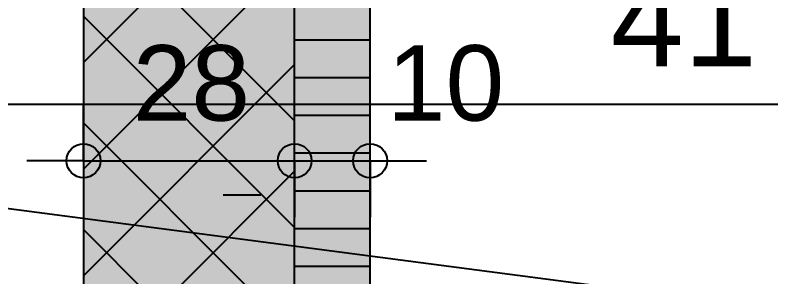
# Model space of a CAD drawing. Header units: centimetres. Extents: x 0.3 to 84.3, y 0.3 to 59.7.
# Drawn here: x 53.859 to 55.863, y 12.016 to 12.71 of the extents above; entities that cross this region are included whole.
import ezdxf

# ---------------------------------------------------------------- set-up
doc = ezdxf.new("R2010")
doc.units = ezdxf.units.CM
for name, pattern in [('AUSGEZOGEN', [0]), ('PUNKT', [6.35, 0, -6.35]), ('VERDECKT', [9.525, 6.35, -3.175])]:
    doc.linetypes.add(name, pattern=pattern)
for name, color, linetype, lineweight in [('Bodenplatte', 7, 'AUSGEZOGEN', 35), ('Oeffnungsrichtung Fenster', 7, 'AUSGEZOGEN', 25), ('Vorhangbrett', 7, 'AUSGEZOGEN', 25), ('Werkplan- Ausfuehrungsmasse', 7, 'AUSGEZOGEN', 25)]:
    doc.layers.add(name, color=color, linetype=linetype, lineweight=lineweight)
doc.styles.add('ARIAL', font='ARIAL.TTF')

msp = doc.modelspace()

# ---------------------------------------------------------------- hatches: boundary and pattern name
at = {"layer": 'Bodenplatte', "linetype": 'AUSGEZOGEN', "lineweight": 25, "true_color": 0xe0ffe0}
msp.add_hatch(color=254, dxfattribs=at).paths.add_polyline_path([(54.04, 13.724), (54.04, 11.724), (54.6, 11.724), (54.6, 13.724)])
at = {"layer": 'Bodenplatte', "linetype": 'AUSGEZOGEN', "lineweight": 25, "true_color": 0xc4ffc4}
msp.add_hatch(color=254, dxfattribs=at).paths.add_polyline_path([(54.6, 13.724), (54.6, 11.044), (54.8, 11.044), (54.8, 13.724)])

# ---------------------------------------------------------------- linework, layer by layer
at = {"layer": 'Bodenplatte', "color": 7, "linetype": 'AUSGEZOGEN', "lineweight": 25}
for p, q in [((54.04, 13.724), (54.04, 11.724)), ((54.6, 11.724), (54.6, 13.724)), ((54.8, 11.044), (54.8, 13.724)), ((54.04, 12.5847), (54.6, 13.1447)), ((54.04, 12.99), (54.6, 12.43)), ((54.04, 12.3018), (54.6, 12.8618)), ((54.04, 12.7071), (54.6, 12.1471)), ((54.6, 12.6446), (54.8, 12.6446)), ((54.04, 12.019), (54.6, 12.579)), ((54.6, 12.5446), (54.8, 12.5446)), ((54.6, 12.4446), (54.8, 12.4446)), ((54.04, 12.4243), (54.6, 11.8643)), ((54.6, 12.3446), (54.8, 12.3446)), ((54.04, 11.7361), (54.6, 12.2961)), ((54.6, 12.2446), (54.8, 12.2446)), ((54.04, 12.1415), (54.4575, 11.724)), ((54.6, 12.1446), (54.8, 12.1446)), ((54.6, 12.0446), (54.8, 12.0446))]:
    msp.add_line(p, q, dxfattribs=at)
at = {"layer": 'Bodenplatte', "color": 92, "linetype": 'AUSGEZOGEN', "lineweight": 25, "true_color": 0x00c600}
for p, q in [((54.04, 12.324), (54.04, 12.474)), ((54.6, 12.324), (54.6, 12.474)), ((54.8, 12.324), (54.8, 12.474)), ((54.04, 12.324), (53.89, 12.324)), ((54.04, 12.324), (54.04, 12.174)), ((54.04, 12.324), (54.04, 12.324)), ((54.04, 12.324), (54.6, 12.324)), ((54.6, 12.324), (54.6, 12.174)), ((54.6, 12.324), (54.6, 12.324)), ((54.6, 12.324), (54.8, 12.324)), ((54.8, 12.324), (54.8, 12.174)), ((54.8, 12.324), (54.8, 12.324)), ((54.8, 12.324), (54.95, 12.324))]:
    msp.add_line(p, q, dxfattribs=at)
for centre in [(54.04, 12.324), (54.6, 12.324), (54.8, 12.324)]:
    msp.add_circle(centre, 0.045, dxfattribs=at)
at = {"layer": 'Oeffnungsrichtung Fenster', "color": 7, "linetype": 'VERDECKT', "lineweight": 25}
msp.add_line((55.814, 11.9386), (52.7798, 12.3352), dxfattribs=at)
at = {"layer": 'Vorhangbrett', "color": 191, "linetype": 'PUNKT', "lineweight": 25, "true_color": 0xbe96ea}
msp.add_line((47.96, 12.234), (62.21, 12.234), dxfattribs=at)
at = {"layer": 'Werkplan- Ausfuehrungsmasse', "color": 7, "linetype": 'AUSGEZOGEN', "lineweight": 25}
msp.add_line((49.44, 12.474), (55.97, 12.474), dxfattribs=at)

# ---------------------------------------------------------------- texts
at = {"layer": 'Bodenplatte', "color": 92, "linetype": 'AUSGEZOGEN', "lineweight": 35, "true_color": 0x00c600, "char_height": 0.2, "width": 0.1, "attachment_point": 7, "style": 'ARIAL'}
for s, insert in [('28', (54.1707, 12.4274)), ('10', (54.845, 12.4274))]:
    msp.add_mtext(s, dxfattribs=dict(at, insert=insert))
at = {"layer": 'Werkplan- Ausfuehrungsmasse', "color": 7, "linetype": 'AUSGEZOGEN', "lineweight": 50, "insert": (55.4376, 12.574), "char_height": 0.25, "width": 0.125, "attachment_point": 7, "style": 'ARIAL'}
msp.add_mtext('41', dxfattribs=at)

doc.saveas('drawing.dxf')
